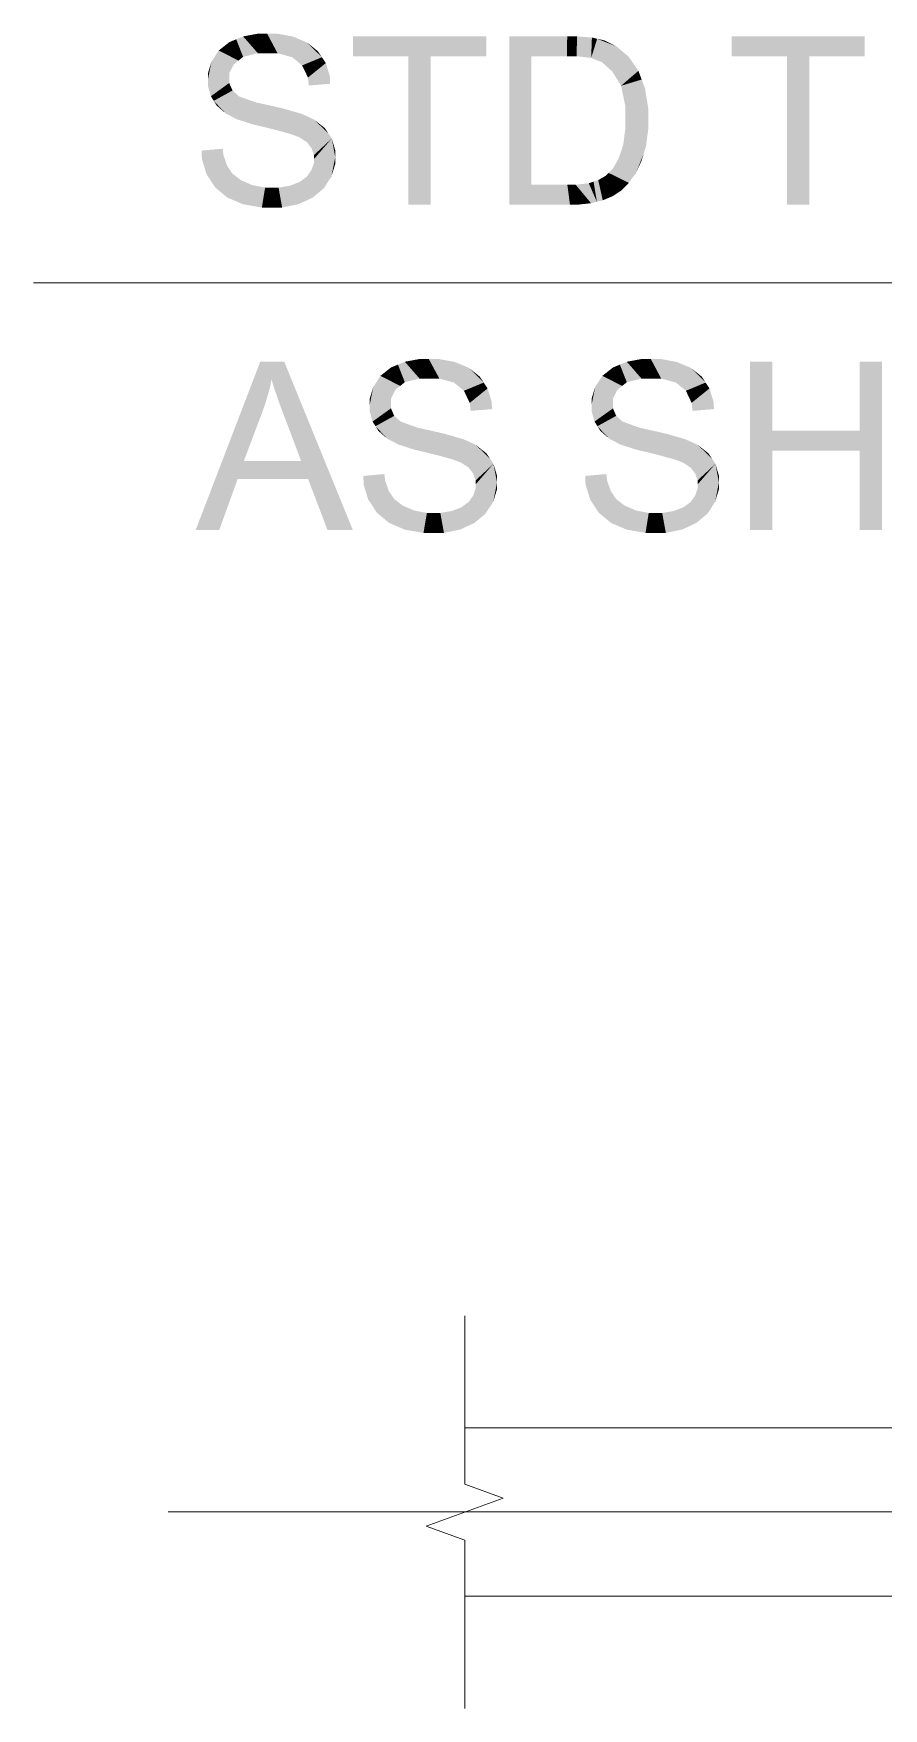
# Model space of a CAD drawing. Header units: millimetres. Extents: x 2 to 579, y 1 to 405.
# Drawn here: x 170.3 to 177.12, y 102.49 to 115.93 of the extents above; entities that cross this region are included whole.
import ezdxf

# ---------------------------------------------------------------- set-up
doc = ezdxf.new("R2010")
doc.units = ezdxf.units.MM
doc.linetypes.add('XKITLINE00', pattern=[0])
doc.layers.add('LinkedObject', color=7, linetype='Continuous', lineweight=0)

# ---------------------------------------------------------------- blocks, each defined once
blk = doc.blocks.new('*A4')
at = {"layer": 'LinkedObject'}
for points in [[(171.87, 115.858), (171.944, 115.71), (171.785, 115.791)], [(171.981, 115.74), (171.87, 115.858), (171.925, 115.881)], [(171.944, 115.71), (171.87, 115.858), (171.981, 115.74)], [(171.981, 115.904), (172.099, 115.769), (171.925, 115.881)], [(171.925, 115.881), (172.099, 115.769), (171.981, 115.74)], [(172.105, 115.927), (172.099, 115.769), (171.981, 115.904)], [(172.173, 115.927), (172.099, 115.769), (172.105, 115.927)], [(172.099, 115.769), (172.173, 115.927), (172.18, 115.769)], [(172.173, 115.927), (172.257, 115.769), (172.18, 115.769)], [(172.38, 115.903), (172.173, 115.927), (172.248, 115.927)], [(172.437, 115.879), (172.173, 115.927), (172.38, 115.903)], [(172.375, 115.737), (172.173, 115.927), (172.437, 115.879)], [(172.257, 115.769), (172.173, 115.927), (172.375, 115.737)], [(172.437, 115.879), (172.415, 115.704), (172.375, 115.737)], [(172.494, 115.855), (172.415, 115.704), (172.437, 115.879)], [(172.415, 115.704), (172.494, 115.855), (172.454, 115.671)], [(172.454, 115.671), (172.494, 115.855), (172.613, 115.737)], [(172.613, 115.737), (172.494, 115.855), (172.582, 115.784)], [(172.863, 115.904), (173.307, 115.745), (172.863, 115.745)], [(173.485, 115.745), (173.307, 115.745), (172.863, 115.904)], [(173.485, 115.745), (172.863, 115.904), (173.932, 115.904)], [(173.485, 115.745), (173.932, 115.904), (173.932, 115.745)], [(174.116, 115.904), (174.294, 115.745), (174.116, 114.554)], [(174.578, 115.745), (174.116, 115.904), (174.581, 115.904)], [(174.294, 115.745), (174.116, 115.904), (174.578, 115.745)], [(174.581, 115.904), (174.657, 115.745), (174.578, 115.745)], [(174.659, 115.904), (174.657, 115.745), (174.581, 115.904)], [(174.659, 115.904), (174.773, 115.731), (174.657, 115.745)], [(174.779, 115.895), (174.773, 115.731), (174.659, 115.904)], [(174.821, 115.885), (174.773, 115.731), (174.779, 115.895)], [(174.821, 115.885), (174.809, 115.717), (174.773, 115.731)], [(174.809, 115.717), (174.821, 115.885), (174.859, 115.698)], [(174.978, 115.823), (174.821, 115.885), (174.879, 115.872)], [(175.018, 115.788), (174.821, 115.885), (174.978, 115.823)], [(174.943, 115.622), (174.821, 115.885), (175.018, 115.788)], [(174.859, 115.698), (174.821, 115.885), (174.943, 115.622)], [(175.899, 115.904), (176.343, 115.745), (175.899, 115.745)], [(176.522, 115.745), (176.343, 115.745), (175.899, 115.904)], [(176.522, 115.745), (175.899, 115.904), (176.968, 115.904)], [(176.522, 115.745), (176.968, 115.904), (176.968, 115.745)], [(171.756, 115.746), (171.698, 115.555), (171.727, 115.702)], [(171.907, 115.68), (171.698, 115.555), (171.756, 115.746)], [(171.727, 115.702), (171.698, 115.555), (171.698, 115.606)], [(171.785, 115.791), (171.944, 115.71), (171.756, 115.746)], [(171.756, 115.746), (171.944, 115.71), (171.907, 115.68)], [(172.613, 115.737), (172.501, 115.574), (172.454, 115.671)], [(172.644, 115.69), (172.501, 115.574), (172.613, 115.737)], [(173.307, 114.554), (173.485, 115.745), (173.485, 114.554)], [(173.307, 115.745), (173.485, 115.745), (173.307, 114.554)], [(174.116, 114.554), (174.294, 115.745), (174.294, 114.714)], [(175.018, 115.788), (174.978, 115.565), (174.943, 115.622)], [(175.072, 115.743), (174.978, 115.565), (175.018, 115.788)], [(175.152, 115.628), (174.978, 115.565), (175.072, 115.743)], [(176.343, 114.554), (176.522, 115.745), (176.522, 114.554)], [(176.343, 115.745), (176.522, 115.745), (176.343, 114.554)], [(171.869, 115.609), (171.698, 115.555), (171.907, 115.68)], [(171.698, 115.555), (171.869, 115.609), (171.869, 115.567)], [(171.869, 115.53), (171.698, 115.555), (171.869, 115.567)], [(172.677, 115.583), (172.501, 115.574), (172.644, 115.69)], [(172.679, 115.524), (172.501, 115.574), (172.677, 115.583)], [(172.501, 115.574), (172.679, 115.524), (172.508, 115.51)], [(174.978, 115.565), (175.152, 115.628), (175.013, 115.508)], [(175.013, 115.508), (175.152, 115.628), (175.178, 115.558)], [(171.698, 115.555), (171.869, 115.53), (171.698, 115.508)], [(171.698, 115.508), (171.869, 115.53), (171.722, 115.424)], [(171.722, 115.424), (171.869, 115.53), (171.745, 115.387)], [(171.745, 115.387), (171.869, 115.53), (171.896, 115.47)], [(171.896, 115.47), (171.841, 115.286), (171.745, 115.387)], [(171.922, 115.447), (171.841, 115.286), (171.896, 115.47)], [(171.841, 115.286), (171.922, 115.447), (171.889, 115.261)], [(171.889, 115.261), (171.922, 115.447), (171.948, 115.423)], [(175.178, 115.558), (175.047, 115.345), (175.013, 115.508)], [(175.205, 115.487), (175.047, 115.345), (175.178, 115.558)], [(175.231, 115.327), (175.047, 115.345), (175.205, 115.487)], [(171.745, 115.387), (171.841, 115.286), (171.769, 115.349)], [(171.889, 115.261), (171.948, 115.423), (171.926, 115.241)], [(171.926, 115.241), (171.948, 115.423), (172.056, 115.199)], [(172.056, 115.199), (171.948, 115.423), (172.082, 115.375)], [(172.056, 115.199), (172.082, 115.375), (172.149, 115.177)], [(172.149, 115.177), (172.082, 115.375), (172.191, 115.351)], [(172.149, 115.177), (172.191, 115.351), (172.242, 115.154)], [(172.242, 115.154), (172.191, 115.351), (172.3, 115.326)], [(172.242, 115.154), (172.3, 115.326), (172.362, 115.121)], [(172.362, 115.121), (172.3, 115.326), (172.389, 115.111)], [(172.389, 115.111), (172.3, 115.326), (172.432, 115.095)], [(172.449, 115.283), (172.432, 115.095), (172.3, 115.326)], [(175.231, 115.237), (175.047, 115.345), (175.231, 115.327)], [(175.047, 115.345), (175.231, 115.237), (175.047, 115.24)], [(172.49, 115.265), (172.432, 115.095), (172.449, 115.283)], [(172.432, 115.095), (172.49, 115.265), (172.493, 115.055)], [(172.493, 115.055), (172.49, 115.265), (172.549, 115.237)], [(172.493, 115.055), (172.549, 115.237), (172.511, 115.031)], [(172.511, 115.031), (172.549, 115.237), (172.53, 115.007)], [(172.549, 115.237), (172.664, 115.127), (172.53, 115.007)], [(172.664, 115.127), (172.549, 115.237), (172.636, 115.169)], [(175.047, 115.163), (175.231, 115.16), (175.03, 115.033)], [(175.03, 115.033), (175.231, 115.16), (175.195, 114.964)], [(175.231, 115.237), (175.047, 115.163), (175.047, 115.24)], [(175.231, 115.16), (175.047, 115.163), (175.231, 115.237)], [(175.195, 114.964), (175.231, 115.16), (175.213, 115.024)], [(172.53, 115.007), (172.664, 115.127), (172.549, 114.952)], [(172.549, 114.952), (172.664, 115.127), (172.692, 115.085)], [(172.549, 114.952), (172.692, 115.085), (172.549, 114.92)], [(172.549, 114.92), (172.692, 115.085), (172.549, 114.889)], [(172.692, 115.085), (172.72, 114.935), (172.549, 114.889)], [(172.72, 114.935), (172.692, 115.085), (172.72, 114.99)], [(175.195, 114.964), (175.012, 114.979), (175.03, 115.033)], [(171.823, 114.952), (171.648, 114.988), (171.817, 115.003)], [(171.648, 114.988), (171.722, 114.745), (171.65, 114.92)], [(171.823, 114.952), (171.722, 114.745), (171.648, 114.988)], [(171.65, 114.92), (171.722, 114.745), (171.687, 114.799)], [(171.851, 114.869), (171.722, 114.745), (171.823, 114.952)], [(172.529, 114.831), (172.72, 114.935), (172.689, 114.78)], [(172.549, 114.889), (172.72, 114.935), (172.529, 114.831)], [(172.689, 114.78), (172.72, 114.935), (172.72, 114.881)], [(174.945, 114.84), (175.195, 114.964), (175.103, 114.768)], [(174.994, 114.926), (175.195, 114.964), (174.945, 114.84)], [(175.012, 114.979), (175.195, 114.964), (174.994, 114.926)], [(175.103, 114.768), (175.195, 114.964), (175.131, 114.806)], [(175.131, 114.806), (175.195, 114.964), (175.177, 114.905)], [(171.722, 114.745), (171.851, 114.869), (171.757, 114.692)], [(171.757, 114.692), (171.851, 114.869), (171.854, 114.611)], [(171.872, 114.836), (171.854, 114.611), (171.851, 114.869)], [(171.894, 114.804), (171.854, 114.611), (171.872, 114.836)], [(171.894, 114.804), (171.916, 114.585), (171.854, 114.611)], [(171.962, 114.751), (171.916, 114.585), (171.894, 114.804)], [(172.491, 114.778), (172.658, 114.732), (172.433, 114.736)], [(172.51, 114.805), (172.689, 114.78), (172.491, 114.778)], [(172.658, 114.732), (172.491, 114.778), (172.689, 114.78)], [(172.529, 114.831), (172.689, 114.78), (172.51, 114.805)], [(174.98, 114.645), (174.83, 114.751), (174.89, 114.786)], [(174.913, 114.809), (175.014, 114.667), (174.89, 114.786)], [(174.89, 114.786), (175.014, 114.667), (174.98, 114.645)], [(175.103, 114.768), (174.913, 114.809), (174.945, 114.84)], [(175.075, 114.729), (174.913, 114.809), (175.103, 114.768)], [(175.014, 114.667), (174.913, 114.809), (175.075, 114.729)], [(171.916, 114.585), (171.962, 114.751), (171.978, 114.558)], [(172.008, 114.731), (171.978, 114.558), (171.962, 114.751)], [(172.054, 114.711), (171.978, 114.558), (172.008, 114.731)], [(172.054, 114.711), (172.131, 114.531), (171.978, 114.558)], [(172.157, 114.691), (172.131, 114.531), (172.054, 114.711)], [(172.157, 114.691), (172.222, 114.531), (172.131, 114.531)], [(172.214, 114.691), (172.222, 114.531), (172.157, 114.691)], [(172.214, 114.691), (172.294, 114.531), (172.222, 114.531)], [(172.265, 114.691), (172.294, 114.531), (172.214, 114.691)], [(172.355, 114.706), (172.482, 114.584), (172.265, 114.691)], [(172.265, 114.691), (172.482, 114.584), (172.294, 114.531)], [(172.394, 114.721), (172.628, 114.685), (172.355, 114.706)], [(172.539, 114.611), (172.355, 114.706), (172.628, 114.685)], [(172.482, 114.584), (172.355, 114.706), (172.539, 114.611)], [(172.433, 114.736), (172.628, 114.685), (172.394, 114.721)], [(172.433, 114.736), (172.658, 114.732), (172.628, 114.685)], [(174.294, 114.714), (174.603, 114.554), (174.116, 114.554)], [(174.582, 114.714), (174.603, 114.554), (174.294, 114.714)], [(174.582, 114.714), (174.664, 114.554), (174.603, 114.554)], [(174.649, 114.714), (174.664, 114.554), (174.582, 114.714)], [(174.819, 114.577), (174.649, 114.714), (174.754, 114.726)], [(174.772, 114.566), (174.649, 114.714), (174.819, 114.577)], [(174.664, 114.554), (174.649, 114.714), (174.772, 114.566)], [(174.792, 114.739), (174.819, 114.577), (174.754, 114.726)], [(174.83, 114.751), (174.819, 114.577), (174.792, 114.739)], [(174.819, 114.577), (174.83, 114.751), (174.866, 114.589)], [(174.947, 114.623), (174.83, 114.751), (174.98, 114.645)], [(174.866, 114.589), (174.83, 114.751), (174.947, 114.623)], [(172.294, 114.531), (172.482, 114.584), (172.424, 114.558)], [(172.118, 113.294), (172.136, 112.894), (171.6, 111.944)], [(172.136, 112.894), (172.118, 113.294), (172.159, 112.958)], [(172.159, 112.958), (172.118, 113.294), (172.196, 113.088)], [(172.196, 113.088), (172.118, 113.294), (172.209, 113.153)], [(172.311, 113.294), (172.209, 113.153), (172.118, 113.294)], [(172.209, 113.153), (172.311, 113.294), (172.225, 113.098)], [(172.225, 113.098), (172.311, 113.294), (172.273, 112.957)], [(172.273, 112.957), (172.311, 113.294), (172.305, 112.872)], [(172.305, 112.872), (172.311, 113.294), (172.446, 112.499)], [(172.446, 112.499), (172.311, 113.294), (172.502, 112.353)], [(172.502, 112.353), (172.311, 113.294), (172.861, 111.944)], [(173.278, 113.294), (173.396, 113.159), (173.223, 113.271)], [(173.402, 113.317), (173.396, 113.159), (173.278, 113.294)], [(173.47, 113.317), (173.396, 113.159), (173.402, 113.317)], [(173.396, 113.159), (173.47, 113.317), (173.477, 113.159)], [(173.47, 113.317), (173.555, 113.159), (173.477, 113.159)], [(173.677, 113.293), (173.47, 113.317), (173.545, 113.317)], [(173.735, 113.269), (173.47, 113.317), (173.677, 113.293)], [(173.672, 113.127), (173.47, 113.317), (173.735, 113.269)], [(173.555, 113.159), (173.47, 113.317), (173.672, 113.127)], [(175.059, 113.294), (175.177, 113.159), (175.003, 113.271)], [(175.183, 113.317), (175.177, 113.159), (175.059, 113.294)], [(175.251, 113.317), (175.177, 113.159), (175.183, 113.317)], [(175.177, 113.159), (175.251, 113.317), (175.258, 113.159)], [(175.251, 113.317), (175.335, 113.159), (175.258, 113.159)], [(175.458, 113.293), (175.251, 113.317), (175.326, 113.317)], [(175.515, 113.269), (175.251, 113.317), (175.458, 113.293)], [(175.453, 113.127), (175.251, 113.317), (175.515, 113.269)], [(175.335, 113.159), (175.251, 113.317), (175.453, 113.127)], [(176.226, 112.74), (176.048, 111.944), (176.048, 113.294)], [(176.226, 112.74), (176.048, 113.294), (176.226, 113.294)], [(177.106, 113.294), (176.928, 112.74), (176.928, 113.294)], [(176.928, 112.58), (176.928, 112.74), (177.106, 113.294)], [(176.928, 112.58), (177.106, 113.294), (177.106, 111.944)], [(173.082, 113.181), (173.241, 113.1), (173.054, 113.136)], [(173.167, 113.248), (173.241, 113.1), (173.082, 113.181)], [(173.278, 113.13), (173.167, 113.248), (173.223, 113.271)], [(173.241, 113.1), (173.167, 113.248), (173.278, 113.13)], [(173.223, 113.271), (173.396, 113.159), (173.278, 113.13)], [(173.735, 113.269), (173.712, 113.094), (173.672, 113.127)], [(173.792, 113.245), (173.712, 113.094), (173.735, 113.269)], [(173.712, 113.094), (173.792, 113.245), (173.752, 113.061)], [(173.752, 113.061), (173.792, 113.245), (173.911, 113.127)], [(173.911, 113.127), (173.792, 113.245), (173.88, 113.174)], [(174.863, 113.181), (175.022, 113.1), (174.834, 113.136)], [(174.948, 113.248), (175.022, 113.1), (174.863, 113.181)], [(175.059, 113.13), (174.948, 113.248), (175.003, 113.271)], [(175.022, 113.1), (174.948, 113.248), (175.059, 113.13)], [(175.003, 113.271), (175.177, 113.159), (175.059, 113.13)], [(175.515, 113.269), (175.493, 113.094), (175.453, 113.127)], [(175.573, 113.245), (175.493, 113.094), (175.515, 113.269)], [(175.493, 113.094), (175.573, 113.245), (175.533, 113.061)], [(175.533, 113.061), (175.573, 113.245), (175.691, 113.127)], [(175.691, 113.127), (175.573, 113.245), (175.661, 113.174)], [(173.054, 113.136), (172.996, 112.945), (173.025, 113.092)], [(173.204, 113.07), (172.996, 112.945), (173.054, 113.136)], [(173.025, 113.092), (172.996, 112.945), (172.996, 112.996)], [(173.167, 112.999), (172.996, 112.945), (173.204, 113.07)], [(173.054, 113.136), (173.241, 113.1), (173.204, 113.07)], [(173.911, 113.127), (173.799, 112.964), (173.752, 113.061)], [(173.942, 113.08), (173.799, 112.964), (173.911, 113.127)], [(173.975, 112.973), (173.799, 112.964), (173.942, 113.08)], [(174.834, 113.136), (174.776, 112.945), (174.805, 113.092)], [(174.985, 113.07), (174.776, 112.945), (174.834, 113.136)], [(174.805, 113.092), (174.776, 112.945), (174.776, 112.996)], [(174.948, 112.999), (174.776, 112.945), (174.985, 113.07)], [(174.834, 113.136), (175.022, 113.1), (174.985, 113.07)], [(175.691, 113.127), (175.579, 112.964), (175.533, 113.061)], [(175.722, 113.08), (175.579, 112.964), (175.691, 113.127)], [(175.755, 112.973), (175.579, 112.964), (175.722, 113.08)], [(171.6, 111.944), (172.136, 112.894), (171.987, 112.499)], [(172.996, 112.945), (173.167, 112.999), (173.167, 112.957)], [(173.167, 112.92), (172.996, 112.945), (173.167, 112.957)], [(172.996, 112.945), (173.167, 112.92), (172.996, 112.898)], [(172.996, 112.898), (173.167, 112.92), (173.019, 112.814)], [(173.019, 112.814), (173.167, 112.92), (173.043, 112.777)], [(173.043, 112.777), (173.167, 112.92), (173.193, 112.86)], [(173.977, 112.914), (173.799, 112.964), (173.975, 112.973)], [(173.799, 112.964), (173.977, 112.914), (173.806, 112.9)], [(174.776, 112.945), (174.948, 112.999), (174.948, 112.957)], [(174.948, 112.92), (174.776, 112.945), (174.948, 112.957)], [(174.776, 112.945), (174.948, 112.92), (174.776, 112.898)], [(174.776, 112.898), (174.948, 112.92), (174.8, 112.814)], [(174.8, 112.814), (174.948, 112.92), (174.823, 112.777)], [(174.823, 112.777), (174.948, 112.92), (174.974, 112.86)], [(175.758, 112.914), (175.579, 112.964), (175.755, 112.973)], [(175.579, 112.964), (175.758, 112.914), (175.586, 112.9)], [(173.193, 112.86), (173.138, 112.676), (173.043, 112.777)], [(173.043, 112.777), (173.138, 112.676), (173.066, 112.739)], [(173.219, 112.837), (173.138, 112.676), (173.193, 112.86)], [(173.138, 112.676), (173.219, 112.837), (173.187, 112.651)], [(173.187, 112.651), (173.219, 112.837), (173.245, 112.814)], [(173.187, 112.651), (173.245, 112.814), (173.224, 112.631)], [(173.224, 112.631), (173.245, 112.814), (173.354, 112.589)], [(173.354, 112.589), (173.245, 112.814), (173.38, 112.765)], [(173.354, 112.589), (173.38, 112.765), (173.447, 112.567)], [(173.447, 112.567), (173.38, 112.765), (173.489, 112.741)], [(173.447, 112.567), (173.489, 112.741), (173.54, 112.544)], [(173.54, 112.544), (173.489, 112.741), (173.597, 112.716)], [(174.974, 112.86), (174.919, 112.676), (174.823, 112.777)], [(174.823, 112.777), (174.919, 112.676), (174.847, 112.739)], [(175, 112.837), (174.919, 112.676), (174.974, 112.86)], [(174.919, 112.676), (175, 112.837), (174.967, 112.651)], [(174.967, 112.651), (175, 112.837), (175.026, 112.814)], [(174.967, 112.651), (175.026, 112.814), (175.004, 112.631)], [(175.004, 112.631), (175.026, 112.814), (175.134, 112.589)], [(175.134, 112.589), (175.026, 112.814), (175.16, 112.765)], [(175.134, 112.589), (175.16, 112.765), (175.227, 112.567)], [(175.227, 112.567), (175.16, 112.765), (175.269, 112.741)], [(175.227, 112.567), (175.269, 112.741), (175.32, 112.544)], [(175.32, 112.544), (175.269, 112.741), (175.378, 112.716)], [(173.54, 112.544), (173.597, 112.716), (173.66, 112.511)], [(173.66, 112.511), (173.597, 112.716), (173.687, 112.501)], [(173.687, 112.501), (173.597, 112.716), (173.729, 112.485)], [(173.747, 112.673), (173.729, 112.485), (173.597, 112.716)], [(173.787, 112.655), (173.729, 112.485), (173.747, 112.673)], [(173.729, 112.485), (173.787, 112.655), (173.79, 112.445)], [(173.79, 112.445), (173.787, 112.655), (173.846, 112.628)], [(173.79, 112.445), (173.846, 112.628), (173.809, 112.421)], [(173.809, 112.421), (173.846, 112.628), (173.827, 112.397)], [(173.846, 112.628), (173.961, 112.517), (173.827, 112.397)], [(173.961, 112.517), (173.846, 112.628), (173.933, 112.559)], [(175.32, 112.544), (175.378, 112.716), (175.44, 112.511)], [(175.44, 112.511), (175.378, 112.716), (175.468, 112.501)], [(175.468, 112.501), (175.378, 112.716), (175.51, 112.485)], [(175.527, 112.673), (175.51, 112.485), (175.378, 112.716)], [(175.568, 112.655), (175.51, 112.485), (175.527, 112.673)], [(175.51, 112.485), (175.568, 112.655), (175.571, 112.445)], [(175.571, 112.445), (175.568, 112.655), (175.627, 112.628)], [(175.571, 112.445), (175.627, 112.628), (175.589, 112.421)], [(175.589, 112.421), (175.627, 112.628), (175.608, 112.397)], [(175.627, 112.628), (175.742, 112.517), (175.608, 112.397)], [(175.742, 112.517), (175.627, 112.628), (175.714, 112.559)], [(176.226, 112.58), (176.048, 111.944), (176.226, 112.74)], [(176.226, 112.74), (176.928, 112.58), (176.226, 112.58)], [(176.928, 112.74), (176.928, 112.58), (176.226, 112.74)], [(171.937, 112.353), (171.6, 111.944), (171.987, 112.499)], [(171.987, 112.499), (172.502, 112.353), (171.937, 112.353)], [(172.446, 112.499), (172.502, 112.353), (171.987, 112.499)], [(173.827, 112.397), (173.961, 112.517), (173.846, 112.342)], [(173.846, 112.342), (173.961, 112.517), (173.989, 112.475)], [(173.846, 112.342), (173.989, 112.475), (173.846, 112.31)], [(173.846, 112.31), (173.989, 112.475), (173.846, 112.279)], [(173.989, 112.475), (174.018, 112.325), (173.846, 112.279)], [(174.018, 112.325), (173.989, 112.475), (174.018, 112.38)], [(175.608, 112.397), (175.742, 112.517), (175.627, 112.342)], [(175.627, 112.342), (175.742, 112.517), (175.77, 112.475)], [(175.627, 112.342), (175.77, 112.475), (175.627, 112.31)], [(175.627, 112.31), (175.77, 112.475), (175.627, 112.279)], [(175.77, 112.475), (175.798, 112.325), (175.627, 112.279)], [(175.798, 112.325), (175.77, 112.475), (175.798, 112.38)], [(176.048, 111.944), (176.226, 112.58), (176.226, 111.944)], [(176.928, 112.58), (177.106, 111.944), (176.928, 111.944)], [(171.6, 111.944), (171.937, 112.353), (171.789, 111.944)], [(172.502, 112.353), (172.861, 111.944), (172.658, 111.944)], [(173.12, 112.342), (172.946, 112.378), (173.114, 112.393)], [(172.946, 112.378), (173.02, 112.135), (172.947, 112.31)], [(173.12, 112.342), (173.02, 112.135), (172.946, 112.378)], [(173.148, 112.259), (173.02, 112.135), (173.12, 112.342)], [(174.901, 112.342), (174.726, 112.378), (174.895, 112.393)], [(174.726, 112.378), (174.8, 112.135), (174.728, 112.31)], [(174.901, 112.342), (174.8, 112.135), (174.726, 112.378)], [(174.929, 112.259), (174.8, 112.135), (174.901, 112.342)], [(172.947, 112.31), (173.02, 112.135), (172.984, 112.189)], [(173.02, 112.135), (173.148, 112.259), (173.055, 112.082)], [(173.055, 112.082), (173.148, 112.259), (173.152, 112.001)], [(173.17, 112.226), (173.152, 112.001), (173.148, 112.259)], [(173.192, 112.194), (173.152, 112.001), (173.17, 112.226)], [(173.827, 112.221), (173.987, 112.17), (173.808, 112.195)], [(173.827, 112.221), (174.018, 112.325), (173.987, 112.17)], [(173.846, 112.279), (174.018, 112.325), (173.827, 112.221)], [(173.987, 112.17), (174.018, 112.325), (174.018, 112.271)], [(174.728, 112.31), (174.8, 112.135), (174.765, 112.189)], [(174.8, 112.135), (174.929, 112.259), (174.835, 112.082)], [(174.835, 112.082), (174.929, 112.259), (174.932, 112.001)], [(174.951, 112.226), (174.932, 112.001), (174.929, 112.259)], [(174.972, 112.194), (174.932, 112.001), (174.951, 112.226)], [(175.608, 112.221), (175.767, 112.17), (175.589, 112.195)], [(175.608, 112.221), (175.798, 112.325), (175.767, 112.17)], [(175.627, 112.279), (175.798, 112.325), (175.608, 112.221)], [(175.767, 112.17), (175.798, 112.325), (175.798, 112.271)], [(173.192, 112.194), (173.213, 111.975), (173.152, 112.001)], [(173.259, 112.141), (173.213, 111.975), (173.192, 112.194)], [(173.213, 111.975), (173.259, 112.141), (173.275, 111.948)], [(173.305, 112.121), (173.275, 111.948), (173.259, 112.141)], [(173.351, 112.101), (173.275, 111.948), (173.305, 112.121)], [(173.351, 112.101), (173.428, 111.921), (173.275, 111.948)], [(173.455, 112.081), (173.428, 111.921), (173.351, 112.101)], [(173.455, 112.081), (173.52, 111.921), (173.428, 111.921)], [(173.512, 112.081), (173.52, 111.921), (173.455, 112.081)], [(173.512, 112.081), (173.592, 111.921), (173.52, 111.921)], [(173.563, 112.081), (173.592, 111.921), (173.512, 112.081)], [(173.653, 112.096), (173.779, 111.974), (173.563, 112.081)], [(173.563, 112.081), (173.779, 111.974), (173.592, 111.921)], [(173.692, 112.111), (173.925, 112.075), (173.653, 112.096)], [(173.837, 112.001), (173.653, 112.096), (173.925, 112.075)], [(173.779, 111.974), (173.653, 112.096), (173.837, 112.001)], [(173.731, 112.126), (173.925, 112.075), (173.692, 112.111)], [(173.789, 112.168), (173.956, 112.122), (173.731, 112.126)], [(173.731, 112.126), (173.956, 112.122), (173.925, 112.075)], [(173.808, 112.195), (173.987, 112.17), (173.789, 112.168)], [(173.956, 112.122), (173.789, 112.168), (173.987, 112.17)], [(174.972, 112.194), (174.994, 111.975), (174.932, 112.001)], [(175.04, 112.141), (174.994, 111.975), (174.972, 112.194)], [(174.994, 111.975), (175.04, 112.141), (175.056, 111.948)], [(175.086, 112.121), (175.056, 111.948), (175.04, 112.141)], [(175.132, 112.101), (175.056, 111.948), (175.086, 112.121)], [(175.132, 112.101), (175.209, 111.921), (175.056, 111.948)], [(175.235, 112.081), (175.209, 111.921), (175.132, 112.101)], [(175.235, 112.081), (175.3, 111.921), (175.209, 111.921)], [(175.293, 112.081), (175.3, 111.921), (175.235, 112.081)], [(175.293, 112.081), (175.372, 111.921), (175.3, 111.921)], [(175.343, 112.081), (175.372, 111.921), (175.293, 112.081)], [(175.433, 112.096), (175.56, 111.974), (175.343, 112.081)], [(175.343, 112.081), (175.56, 111.974), (175.372, 111.921)], [(175.472, 112.111), (175.706, 112.075), (175.433, 112.096)], [(175.617, 112.001), (175.433, 112.096), (175.706, 112.075)], [(175.56, 111.974), (175.433, 112.096), (175.617, 112.001)], [(175.512, 112.126), (175.706, 112.075), (175.472, 112.111)], [(175.57, 112.168), (175.737, 112.122), (175.512, 112.126)], [(175.512, 112.126), (175.737, 112.122), (175.706, 112.075)], [(175.589, 112.195), (175.767, 112.17), (175.57, 112.168)], [(175.737, 112.122), (175.57, 112.168), (175.767, 112.17)], [(173.592, 111.921), (173.779, 111.974), (173.722, 111.948)], [(175.372, 111.921), (175.56, 111.974), (175.502, 111.948)]]:
    blk.add_hatch(color=7, dxfattribs=at).paths.add_polyline_path(points, flags=17)
at = {"layer": 'LinkedObject', "color": 6, "linetype": 'XKITLINE00', "lineweight": 0}
for p, q in [((186.175, 113.928), (170.299, 113.928)), ((171.379, 104.067), (184.552, 104.067))]:
    blk.add_line(p, q, dxfattribs=at)
at = {"layer": 'LinkedObject', "color": 7, "linetype": 'XKITLINE00', "lineweight": 0}
for p, q in [((173.759, 105.64), (173.759, 104.29)), ((173.759, 104.742), (202.893, 104.742)), ((173.759, 104.29), (174.068, 104.177)), ((174.068, 104.177), (173.45, 103.952)), ((173.45, 103.952), (173.759, 103.84)), ((173.759, 103.84), (173.759, 102.49)), ((202.893, 103.392), (173.759, 103.392))]:
    blk.add_line(p, q, dxfattribs=at)

msp = doc.modelspace()

# ---------------------------------------------------------------- block references
at = {"lineweight": 0}
msp.add_blockref('*A4', (0, 0), dxfattribs=at)

doc.saveas('drawing.dxf')
